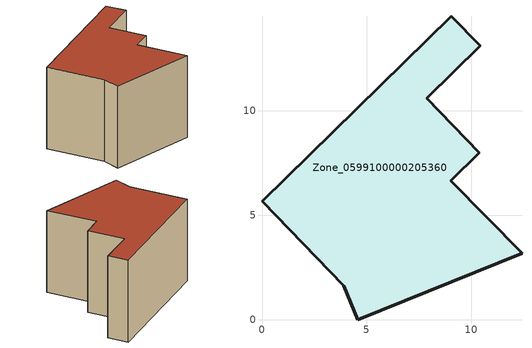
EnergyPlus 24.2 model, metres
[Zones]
Zone_0599100000205360
 floor ground (C_G): 0,5.67 9.05,14.53 10.44,13.1 7.87,10.59 10.39,8 9.02,6.66 12.43,3.19 4.58,0 3.91,1.63 z0
 wall outside (C_F): 4.58,0 12.43,3.19 9.02,6.66 10.39,8 7.87,10.59 10.44,13.1 9.05,14.53 0,5.67 3.91,1.63 4.58,0 z0:8.25
 roof outside (C_R): 9.05,14.53 0,5.67 3.91,1.63 4.58,0 12.43,3.19 9.02,6.66 10.39,8 7.87,10.59 10.44,13.1 z8.25
[BUILDING]
Pand.0599100000205360: North Axis=0; Terrain=City; Loads Convergence Tolerance Value=0.04; Temperature Convergence Tolerance Value=0.4; Solar Distribution=FullExterior; Maximum Number of Warmup Days=25; Minimum Number of Warmup Days=1
[Site:Location]
Rotterdam.The.Hague.AP_ZH_NLD Design_Conditions: Latitude=51.96; Longitude=4.45; Time Zone=1; Elevation=-4.5
[SITE:GROUNDTEMPERATURE:BUILDINGSURFACE]
18, 18, 18, 18, 18, 18, 18, 18, 18, 18, 18, 18
[MATERIAL] Thermal Absorptance=0.9; Solar Absorptance=0.7; Visible Absorptance=0.7
Name | Roughness | Thickness | Conductivity | Density | Specific Heat
G.TI.1975-1991 | MediumSmooth | 0.15 | 0.288461 | 540 | 1210
F.TI.1975-1991 | Rough | 0.3 | 0.230769 | 1920 | 840
R.TI.1975-1991 | MediumRough | 0.2 | 0.153846 | 1500 | 1000
[CONSTRUCTION]
C_G: G.TI.1975-1991
C_F: F.TI.1975-1991
C_R: R.TI.1975-1991
[ZONE]
Zone_0599100000205360: Type=1; Multiplier=1; Ceiling Height=Autocalculate; Volume=Autocalculate; Floor Area=autocalculate; Part of Total Floor Area=Yes
[ZONEINFILTRATION:DESIGNFLOWRATE]
Infil_Zone_0599100000205360: Zone or ZoneList or Space or SpaceList=Zone_0599100000205360; Schedule=AlwaysOn; Design Flow Rate Calculation Method=Flow/Area; Flow Rate per Floor Area=0.003; Constant Term Coefficient=1; Temperature Term Coefficient=0; Velocity Term Coefficient=0; Velocity Squared Term Coefficient=0
[HVACTEMPLATE:ZONE:IDEALLOADSAIRSYSTEM]
Zone_0599100000205360: Maximum Heating Supply Air Temperature=50; Minimum Cooling Supply Air Temperature=13; Maximum Heating Supply Air Humidity Ratio=0.0156; Minimum Cooling Supply Air Humidity Ratio=0.0077; Heating Limit=NoLimit; Cooling Limit=NoLimit; Dehumidification Control Type=ConstantSensibleHeatRatio; Cooling Sensible Heat Ratio=0.7; Dehumidification Setpoint=60; Humidification Control Type=None; Humidification Setpoint=30; Outdoor Air Method=None; Outdoor Air Flow Rate per Person=0.00944; Outdoor Air Flow Rate per Zone Floor Area=0; Outdoor Air Flow Rate per Zone=0; Demand Controlled Ventilation Type=None; Outdoor Air Economizer Type=NoEconomizer; Heat Recovery Type=None; Sensible Heat Recovery Effectiveness=0.7; Latent Heat Recovery Effectiveness=0.65
[ZONECONTROL:THERMOSTAT]
ThermostatControl_Zone_0599100000205360: Zone or ZoneList=Zone_0599100000205360; Control Type Schedule=DualSetpointControlType; Control 1=Thermostat_Zone_0599100000205360; Temperature Difference Between Cutout And Setpoint=0
[THERMOSTATSETPOINT:DUALSETPOINT]
Thermostat_Zone_0599100000205360: Heating Setpoint Temperature Schedule=HeatingSetpoint_Zone_0599100000205360; Cooling Setpoint Temperature Schedule=CoolingSetpoint_Zone_0599100000205360
[SCHEDULE:COMPACT]
HeatingSetpoint_Zone_0599100000205360: Through: 12/31, For: AllDays, Until: 24:00, 21
CoolingSetpoint_Zone_0599100000205360: Through: 12/31, For: AllDays, Until: 24:00, 24
DualSetpointControlType: Through: 12/31, For: AllDays, Until: 24:00, 4
AlwaysOn: Through: 12/31, For: AllDays, Until: 24:00, 1
